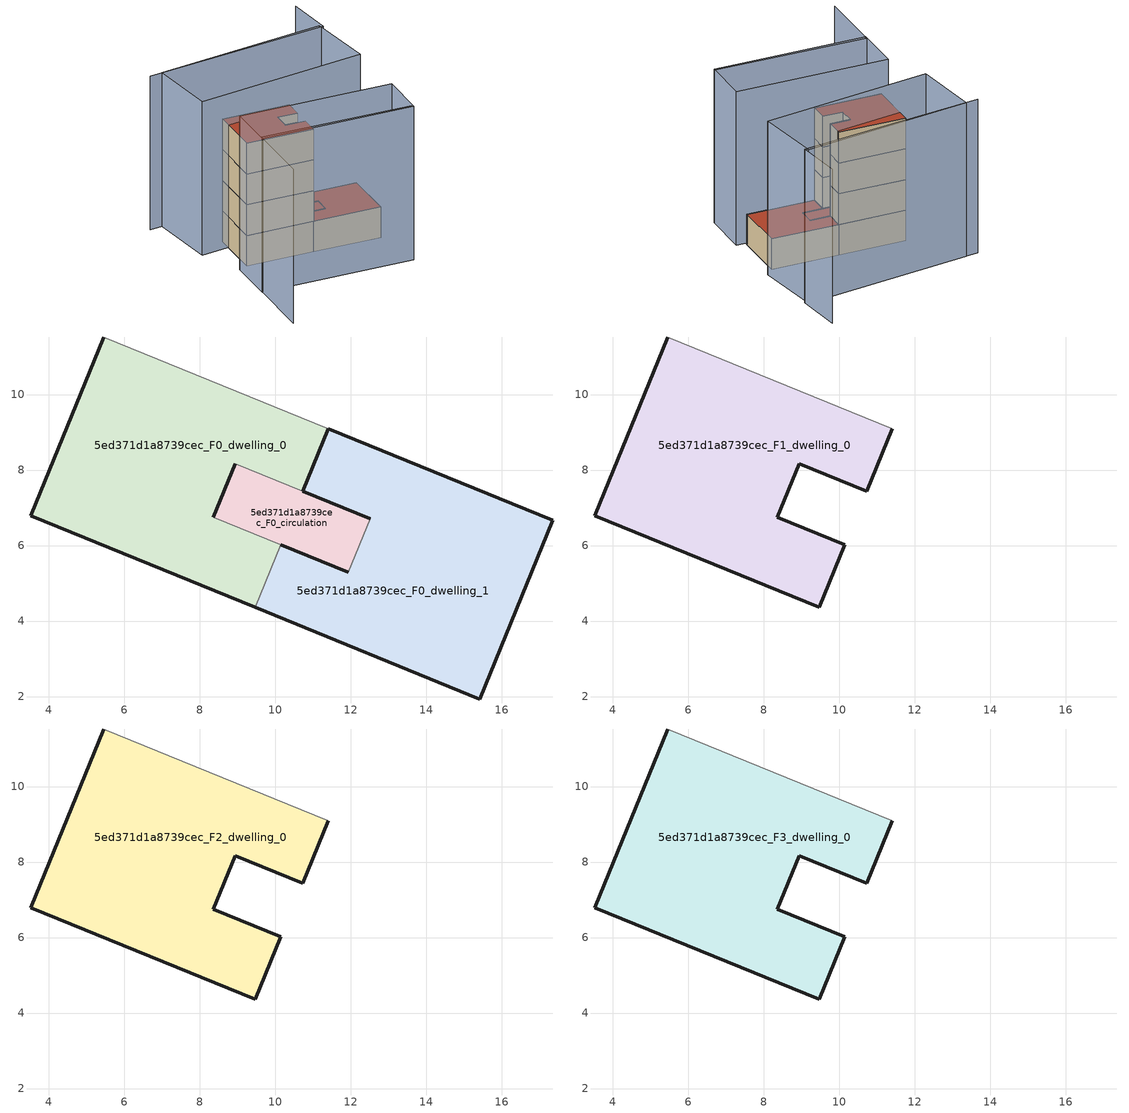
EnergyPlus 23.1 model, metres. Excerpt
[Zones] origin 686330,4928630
5ed371d1a8739cec_F0_dwelling_0
 floor ground (EU_floor_Construction): 9.47,4.36 10.15,6.02 8.37,6.75 8.95,8.17 10.73,7.44 11.41,9.1 5.47,11.52 3.53,6.78 z0
 wall outside (EU_wall_Construction): 9.47,4.36 3.53,6.78 5.47,11.52 / 11.41,9.1 10.73,7.44 / 8.95,8.17 8.37,6.75 z0:3
 wall adiabatic (EU_wall_Construction): 5.47,11.52 11.41,9.1 z0:3
 wall to 5ed371d1a8739cec_F0_circulation (EU_wall_Construction): 10.73,7.44 8.95,8.17 / 8.37,6.75 10.15,6.02 z0:3
 wall to 5ed371d1a8739cec_F0_dwelling_1 (EU_wall_Construction): 10.15,6.02 9.47,4.36 z0:3
5ed371d1a8739cec_F0_dwelling_1
 floor ground (EU_floor_Construction): 15.42,1.93 17.35,6.68 11.41,9.1 10.73,7.44 12.52,6.71 11.94,5.29 10.15,6.02 9.47,4.36 z0
 wall outside (EU_wall_Construction): 10.15,6.02 11.94,5.29 / 12.51,6.71 10.73,7.44 11.41,9.1 17.35,6.68 15.42,1.93 9.47,4.36 z0:3
 wall to 5ed371d1a8739cec_F0_circulation (EU_wall_Construction): 11.93,5.29 12.51,6.71 z0:3
 roof outside (EU_roof_Construction): 17.35,6.68 15.42,1.93 9.47,4.36 10.15,6.02 11.94,5.29 12.52,6.71 10.73,7.44 11.41,9.1 z3
5ed371d1a8739cec_F0_circulation
 floor ground (EU_floor_Construction): 11.94,5.29 12.52,6.71 8.95,8.17 8.37,6.75 z0
 wall outside (EU_wall_Construction): 10.73,7.44 12.51,6.71 / 8.37,6.75 8.95,8.17 / 11.94,5.29 10.15,6.02 z0:3
 roof outside (EU_roof_Construction): 12.52,6.71 11.94,5.29 8.37,6.75 8.95,8.17 z3
5ed371d1a8739cec_F1_dwelling_0
 floor to 5ed371d1a8739cec_F0_dwelling_0 (EU_floor_Construction): 9.47,4.36 10.15,6.02 8.37,6.75 8.95,8.17 10.73,7.44 11.41,9.1 5.47,11.52 3.53,6.78 z3
 wall outside (EU_wall_Construction): 11.41,9.1 10.73,7.44 8.95,8.17 8.37,6.75 10.15,6.02 9.47,4.36 3.53,6.78 5.47,11.52 z3:6
 wall adiabatic (EU_wall_Construction): 5.47,11.52 11.41,9.1 z3:6
5ed371d1a8739cec_F2_dwelling_0
 floor to 5ed371d1a8739cec_F1_dwelling_0 (EU_floor_Construction): 9.47,4.36 10.15,6.02 8.37,6.75 8.95,8.17 10.73,7.44 11.41,9.1 5.47,11.52 3.53,6.78 z6
 wall outside (EU_wall_Construction): 11.41,9.1 10.73,7.44 8.95,8.17 8.37,6.75 10.15,6.02 9.47,4.36 3.53,6.78 5.47,11.52 z6:9
 wall adiabatic (EU_wall_Construction): 5.47,11.52 11.41,9.1 z6:9
5ed371d1a8739cec_F3_dwelling_0
 floor to 5ed371d1a8739cec_F2_dwelling_0 (EU_floor_Construction): 9.47,4.36 10.15,6.02 8.37,6.75 8.95,8.17 10.73,7.44 11.41,9.1 5.47,11.52 3.53,6.78 z9
 wall outside (EU_wall_Construction): 11.41,9.1 10.73,7.44 8.95,8.17 8.37,6.75 10.15,6.02 9.47,4.36 3.53,6.78 5.47,11.52 z9:12
 wall adiabatic (EU_wall_Construction): 5.47,11.52 11.41,9.1 z9:12
 roof outside (EU_roof_Construction): 11.41,9.1 10.73,7.44 8.95,8.17 8.37,6.75 10.15,6.02 9.47,4.36 3.53,6.78 5.47,11.52 z12
shading: -1.53,-3.43 1.03,2.75 / 1.03,2.75 14.27,-2.74 / 21.1,17.38 19.94,13.03 / 19.94,13.03 2.84,17.6 / 2.64,6.78 16.06,1.3 / 16.06,1.3 14.31,-2.97 / 14.31,-2.97 0.89,2.5 / 0.89,2.5 2.64,6.78 / 3.97,17.29 19.83,13.37 / 19.83,13.37 18.27,7.07 / 18.27,7.07 2.41,11 / 2.41,11 3.97,17.29 z0:15
[Building]
EU S2 Campaign: North Axis=0; Terrain=City; Solar Distribution=FullExterior
[Site:Location]
Bologna: Latitude=44.5; Longitude=11.25; Time Zone=1; Elevation=37
[SizingPeriod:WeatherFileDays]
AnnualSizingPeriod: Begin Month=1; Begin Day of Month=1; End Month=12; End Day of Month=31; Day of Week for Start Day=Monday; Use Weather File Daylight Saving Period=No; Use Weather File Rain and Snow Indicators=No
[MATERIAL]
EU_InternalMass_Material: Roughness=MediumRough; Thickness=0.1; Conductivity=1; Density=1800; Specific Heat=900; Thermal Absorptance=0.9; Solar Absorptance=0.7; Visible Absorptance=0.7
[MATERIAL:NOMASS] Roughness=MediumRough; Thermal Absorptance=0.9; Solar Absorptance=0.7; Visible Absorptance=0.7
Name | Thermal Resistance
EU_wall_NoMass | 0.937881
EU_roof_NoMass | 0.548572
EU_floor_NoMass | 0.71348
[CONSTRUCTION]
EU_wall_Construction: EU_wall_NoMass
EU_roof_Construction: EU_roof_NoMass
EU_floor_Construction: EU_floor_NoMass
EU_InternalMass_Construction: EU_InternalMass_Material
[ZONE] Type=1; Multiplier=1; Ceiling Height=autocalculate; Floor Area=autocalculate; Part of Total Floor Area=Yes
Name | Volume
5ed371d1a8739cec_F0_dwelling_0 | 89.6924
5ed371d1a8739cec_F1_dwelling_0; 5ed371d1a8739cec_F2_dwelling_0; 5ed371d1a8739cec_F3_dwelling_0 | 89.6938
5ed371d1a8739cec_F0_dwelling_1 | 89.6982
5ed371d1a8739cec_F0_circulation | 17.7429
[INTERNALMASS] Construction=EU_InternalMass_Construction
Name | Zone or ZoneList | Surface Area
5ed371d1a8739cec_F0_dwelling_0_EU_InternalMass | 5ed371d1a8739cec_F0_dwelling_0 | 29.8973
5ed371d1a8739cec_F0_dwelling_1_EU_InternalMass | 5ed371d1a8739cec_F0_dwelling_1 | 29.8973
5ed371d1a8739cec_F1_dwelling_0_EU_InternalMass | 5ed371d1a8739cec_F1_dwelling_0 | 65.7528
5ed371d1a8739cec_F2_dwelling_0_EU_InternalMass | 5ed371d1a8739cec_F2_dwelling_0 | 65.7528
5ed371d1a8739cec_F3_dwelling_0_EU_InternalMass | 5ed371d1a8739cec_F3_dwelling_0 | 65.7528
[OTHEREQUIPMENT] Fuel Type=Electricity; Design Level Calculation Method=Watts/Area; Power per Zone Floor Area=1; Fraction Latent=0; Fraction Radiant=0; Fraction Lost=0; Carbon Dioxide Generation Rate=0; EndUse Subcategory=EU_Step8_InternalGains
Name | Zone or ZoneList or Space or SpaceList | Schedule
EU_Step8_InternalGain_5ed371d1a8739cec_F0_dwelling_0_f000 | 5ed371d1a8739cec_F0_dwelling_0 | EU_Step8_GainSchedule_5ed371d1a8739cec_F0_dwelling_0_f000
EU_Step8_InternalGain_5ed371d1a8739cec_F0_dwelling_1_f000 | 5ed371d1a8739cec_F0_dwelling_1 | EU_Step8_GainSchedule_5ed371d1a8739cec_F0_dwelling_1_f000
EU_Step8_InternalGain_5ed371d1a8739cec_F1_dwelling_0_f000 | 5ed371d1a8739cec_F1_dwelling_0 | EU_Step8_GainSchedule_5ed371d1a8739cec_F1_dwelling_0_f000
EU_Step8_InternalGain_5ed371d1a8739cec_F2_dwelling_0_f000 | 5ed371d1a8739cec_F2_dwelling_0 | EU_Step8_GainSchedule_5ed371d1a8739cec_F2_dwelling_0_f000
EU_Step8_InternalGain_5ed371d1a8739cec_F3_dwelling_0_f000 | 5ed371d1a8739cec_F3_dwelling_0 | EU_Step8_GainSchedule_5ed371d1a8739cec_F3_dwelling_0_f000
[ZONEINFILTRATION:DESIGNFLOWRATE]
EU_Circulation_Infiltration_5ed371d1a8739cec_F0_circulation: Zone or ZoneList or Space or SpaceList=5ed371d1a8739cec_F0_circulation; Schedule=EU_AlwaysOn; Design Flow Rate Calculation Method=Flow/Area; Flow Rate per Floor Area=0.0005; Constant Term Coefficient=1; Temperature Term Coefficient=0; Velocity Term Coefficient=0; Velocity Squared Term Coefficient=0
[ZONEVENTILATION:DESIGNFLOWRATE] Schedule=EU_AlwaysOn; Design Flow Rate Calculation Method=AirChanges/Hour; Air Changes per Hour=0.687892; Ventilation Type=Natural; Fan Pressure Rise=0; Fan Total Efficiency=1; Constant Term Coefficient=1; Temperature Term Coefficient=0; Velocity Term Coefficient=0; Velocity Squared Term Coefficient=0; Minimum Indoor Temperature=-100; Maximum Indoor Temperature=100; Delta Temperature=-100; Minimum Outdoor Temperature=-100; Maximum Outdoor Temperature=100; Maximum Wind Speed=40
Name | Zone or ZoneList or Space or SpaceList
EU_ConstantAir_5ed371d1a8739cec_F0_dwelling_0 | 5ed371d1a8739cec_F0_dwelling_0
EU_ConstantAir_5ed371d1a8739cec_F0_dwelling_1 | 5ed371d1a8739cec_F0_dwelling_1
EU_ConstantAir_5ed371d1a8739cec_F1_dwelling_0 | 5ed371d1a8739cec_F1_dwelling_0
EU_ConstantAir_5ed371d1a8739cec_F2_dwelling_0 | 5ed371d1a8739cec_F2_dwelling_0
EU_ConstantAir_5ed371d1a8739cec_F3_dwelling_0 | 5ed371d1a8739cec_F3_dwelling_0
[HVACTEMPLATE:THERMOSTAT] Constant Heating Setpoint=20; Constant Cooling Setpoint=50
EU_HeatOnly_5ed371d1a8739cec_F0_dwelling_0; EU_HeatOnly_5ed371d1a8739cec_F0_dwelling_1; EU_HeatOnly_5ed371d1a8739cec_F1_dwelling_0; EU_HeatOnly_5ed371d1a8739cec_F2_dwelling_0; EU_HeatOnly_5ed371d1a8739cec_F3_dwelling_0
[HVACTEMPLATE:ZONE:IDEALLOADSAIRSYSTEM] System Availability Schedule=EU_AlwaysOn; Maximum Heating Supply Air Temperature=50; Minimum Cooling Supply Air Temperature=13; Maximum Heating Supply Air Humidity Ratio=0.0156; Minimum Cooling Supply Air Humidity Ratio=0.0077; Heating Limit=NoLimit; Cooling Limit=NoLimit; Heating Availability Schedule=EU_AlwaysOn; Cooling Availability Schedule=EU_CoolingOff; Dehumidification Control Type=ConstantSensibleHeatRatio; Cooling Sensible Heat Ratio=0.7; Dehumidification Setpoint=60; Humidification Control Type=None; Humidification Setpoint=30; Outdoor Air Method=None; Outdoor Air Flow Rate per Person=0.00944; Outdoor Air Flow Rate per Zone Floor Area=0; Outdoor Air Flow Rate per Zone=0; Demand Controlled Ventilation Type=None; Outdoor Air Economizer Type=NoEconomizer; Heat Recovery Type=None; Sensible Heat Recovery Effectiveness=0.7; Latent Heat Recovery Effectiveness=0.65
Name | Template Thermostat
5ed371d1a8739cec_F0_dwelling_0 | EU_HeatOnly_5ed371d1a8739cec_F0_dwelling_0
5ed371d1a8739cec_F0_dwelling_1 | EU_HeatOnly_5ed371d1a8739cec_F0_dwelling_1
5ed371d1a8739cec_F1_dwelling_0 | EU_HeatOnly_5ed371d1a8739cec_F1_dwelling_0
5ed371d1a8739cec_F2_dwelling_0 | EU_HeatOnly_5ed371d1a8739cec_F2_dwelling_0
5ed371d1a8739cec_F3_dwelling_0 | EU_HeatOnly_5ed371d1a8739cec_F3_dwelling_0
[SIZING:ZONE] Zone Cooling Design Supply Air Temperature Input Method=SupplyAirTemperature; Zone Cooling Design Supply Air Temperature=13; Zone Heating Design Supply Air Temperature Input Method=SupplyAirTemperature; Zone Heating Design Supply Air Temperature=50; Zone Cooling Design Supply Air Humidity Ratio=0.008; Zone Heating Design Supply Air Humidity Ratio=0.008; Cooling Design Air Flow Method=DesignDay; Cooling Design Air Flow Rate=0; Cooling Minimum Air Flow per Zone Floor Area=0.000762; Cooling Minimum Air Flow=0; Cooling Minimum Air Flow Fraction=0.2; Heating Design Air Flow Method=DesignDay; Heating Design Air Flow Rate=0; Heating Maximum Air Flow per Zone Floor Area=0.002032; Heating Maximum Air Flow=0.141576; Heating Maximum Air Flow Fraction=0.3; Account for Dedicated Outdoor Air System=No; Dedicated Outdoor Air System Control Strategy=NeutralSupplyAir; Dedicated Outdoor Air Low Setpoint Temperature for Design=autosize; Dedicated Outdoor Air High Setpoint Temperature for Design=autosize; Zone Load Sizing Method=Sensible Load Only No Latent Load; Zone Latent Cooling Design Supply Air Humidity Ratio Input Method=HumidityRatioDifference; Zone Cooling Design Supply Air Humidity Ratio Difference=0.005; Zone Latent Heating Design Supply Air Humidity Ratio Input Method=HumidityRatioDifference; Zone Humidification Design Supply Air Humidity Ratio Difference=0.005
5ed371d1a8739cec_F0_dwelling_0; 5ed371d1a8739cec_F0_dwelling_1; 5ed371d1a8739cec_F1_dwelling_0; 5ed371d1a8739cec_F2_dwelling_0; 5ed371d1a8739cec_F3_dwelling_0
[SCHEDULE:CONSTANT]
Name | Hourly Value
EU_AlwaysOn | 1
EU_CoolingOff | 0
[SCHEDULE:FILE] Column Number=1; Rows to Skip at Top=0; Number of Hours of Data=8760; Column Separator=Comma; Interpolate to Timestep=No; Minutes per Item=60; Adjust Schedule for Daylight Savings=Yes
Name | File
EU_Step8_GainSchedule_5ed371d1a8739cec_F0_dwelling_0_f000 | ../../schedules/5ed371d1a8739cec/5ed371d1a8739cec_F0_dwelling_0_f000_gain.csv
EU_Step8_GainSchedule_5ed371d1a8739cec_F0_dwelling_1_f000 | ../../schedules/5ed371d1a8739cec/5ed371d1a8739cec_F0_dwelling_1_f000_gain.csv
EU_Step8_GainSchedule_5ed371d1a8739cec_F1_dwelling_0_f000 | ../../schedules/5ed371d1a8739cec/5ed371d1a8739cec_F1_dwelling_0_f000_gain.csv
EU_Step8_GainSchedule_5ed371d1a8739cec_F2_dwelling_0_f000 | ../../schedules/5ed371d1a8739cec/5ed371d1a8739cec_F2_dwelling_0_f000_gain.csv
EU_Step8_GainSchedule_5ed371d1a8739cec_F3_dwelling_0_f000 | ../../schedules/5ed371d1a8739cec/5ed371d1a8739cec_F3_dwelling_0_f000_gain.csv
